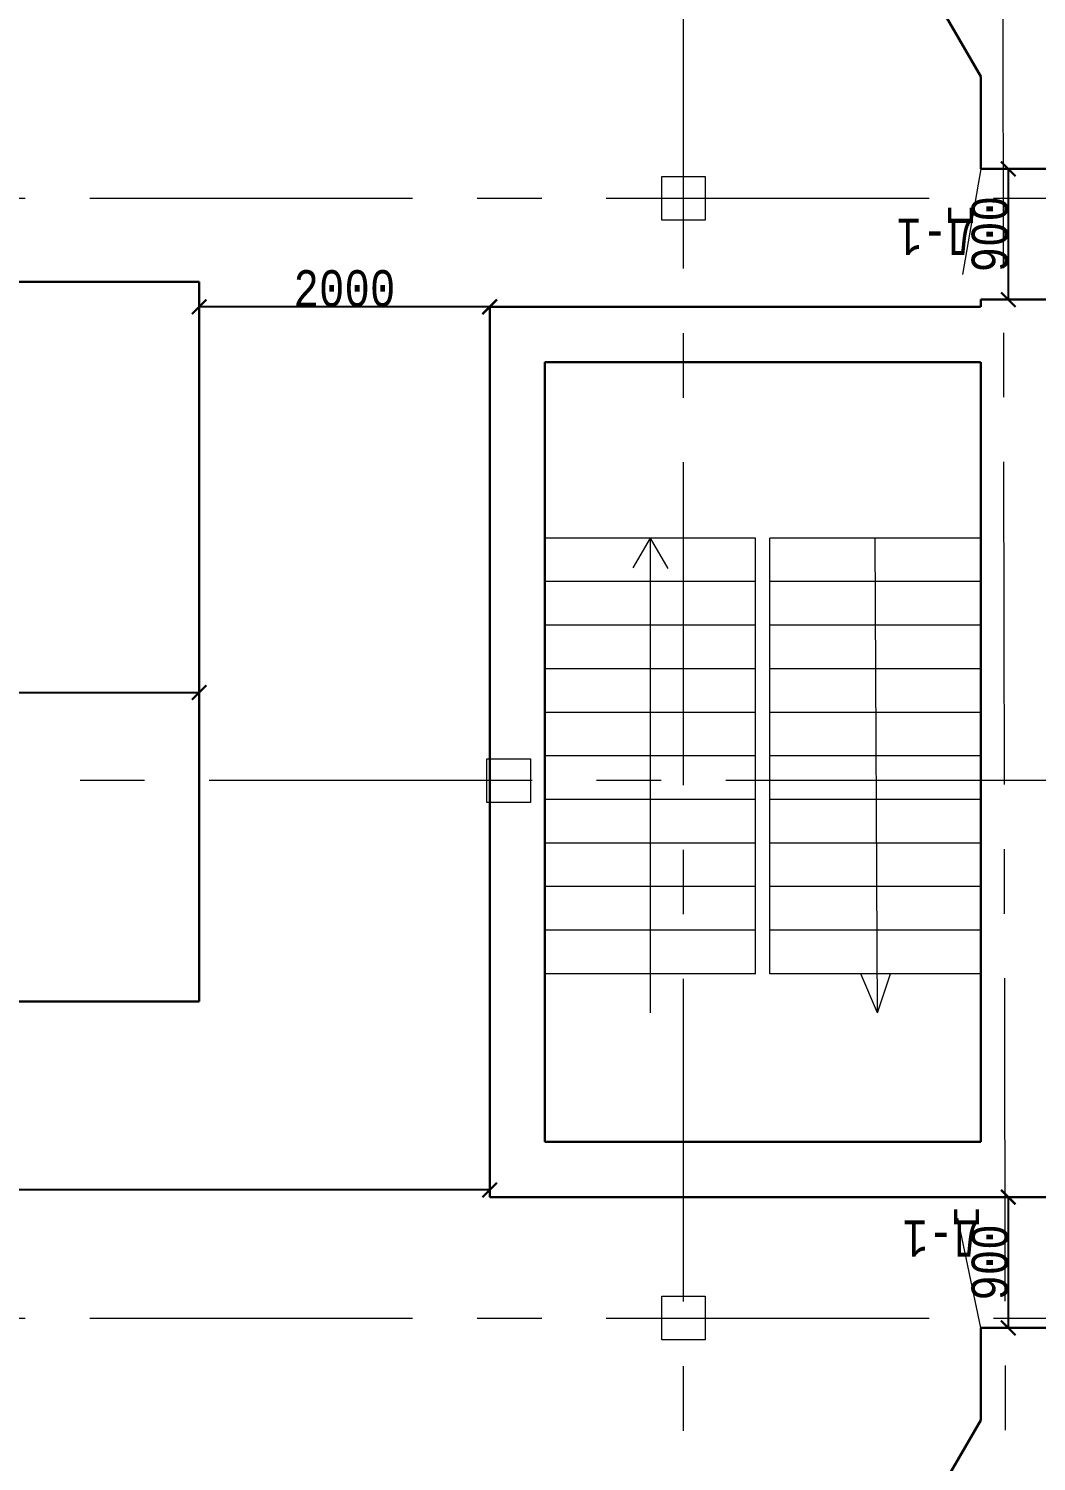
# Model space of a CAD drawing. Header units: millimetres. Extents: x -689206 to 4969298, y -1019800 to 703299.
# Drawn here: x 371042 to 377980, y -947897 to -938033 of the extents above; entities that cross this region are included whole.
import ezdxf

# ---------------------------------------------------------------- set-up
doc = ezdxf.new("R2010")
doc.units = ezdxf.units.MM
doc.linetypes.add('JIS_02_4.0', pattern=[5.5, 4, -1.5])
doc.linetypes.add('осеваяX2', pattern=[101.6, 63.5, -12.7, 12.7, -12.7])
for name, color, linetype, lineweight in [('РАЗМЕРЫ', 7, 'Continuous', 9), ('сваи', 7, 'JIS_02_4.0', 30), ('стены', 7, 'Continuous', 20)]:
    doc.layers.add(name, color=color, linetype=linetype, lineweight=lineweight)
doc.styles.add('Аннотативный', font='isocteur.ttf', dxfattribs={"width": 0.7, "height": 250})
doc.dimstyles.new('Аннотативный', dxfattribs={"dimscale": 0, "dimtxt": 250, "dimasz": 100, "dimexe": 1.25, "dimexo": 0.625, "dimtad": 1, "dimdec": 0, "dimtxsty": 'Аннотативный', "dimblk": 'ARCHTICK', "dimcen": 2.5, "dimadec": 0, "dimazin": 0, "dimtfac": 1, "dimtdec": 0, "dimtmove": 0, "dimatfit": 3, "dimfxl": 1, "dimarcsym": 0})

# ---------------------------------------------------------------- blocks, each defined once
blk = doc.blocks.new('_ArchTick')
at = {"color": 0, "linetype": 'ByBlock', "const_width": 0.15}
blk.add_lwpolyline([(-0.5, -0.5), (0.5, 0.5)], dxfattribs=at)
blk = doc.blocks.new('*D4361')
at = {"layer": 'Defpoints', "color": 0, "linetype": 'ByBlock', "lineweight": 5, "transparency": 16777216}
for p in [(377786.7, -946077.8), (377786.7, -946978.3), (377786.7, -946978.3)]:
    blk.add_point(p, dxfattribs=at)
at = {"layer": 'РАЗМЕРЫ', "color": 0, "linetype": 'ByBlock', "lineweight": -2, "transparency": 16777216}
for p, q in [((377786.1, -946077.8), (377785.5, -946077.8)), ((377786.7, -946077.8), (377786.7, -946978.3)), ((377786.1, -946978.3), (377785.5, -946978.3))]:
    blk.add_line(p, q, dxfattribs=at)
at = {"layer": 'РАЗМЕРЫ', "color": 0, "linetype": 'ByBlock', "lineweight": -2, "transparency": 16777216, "xscale": 100, "yscale": 100, "zscale": 100}
for p, rotation in [((377786.7, -946077.8), 90), ((377786.7, -946978.3), 270)]:
    blk.add_blockref('_ArchTick', p, dxfattribs=dict(at, rotation=rotation))
at = {"layer": 'РАЗМЕРЫ', "color": 0, "linetype": 'ByBlock', "lineweight": 5, "transparency": 16777216, "insert": (377661.1, -946528), "char_height": 250, "attachment_point": 5, "rotation": 90, "style": 'Аннотативный'}
blk.add_mtext('900', dxfattribs=at)
blk = doc.blocks.new('*D4362')
at = {"layer": 'Defpoints', "color": 0, "linetype": 'ByBlock', "lineweight": 5, "transparency": 16777216}
for p in [(377786.7, -938998.3), (377786.7, -939898.3), (377786.7, -939898.3)]:
    blk.add_point(p, dxfattribs=at)
at = {"layer": 'РАЗМЕРЫ', "color": 0, "linetype": 'ByBlock', "lineweight": -2, "transparency": 16777216}
for p, q in [((377786.1, -938998.3), (377785.5, -938998.3)), ((377786.7, -938998.3), (377786.7, -939898.3)), ((377786.1, -939898.3), (377785.5, -939898.3))]:
    blk.add_line(p, q, dxfattribs=at)
at = {"layer": 'РАЗМЕРЫ', "color": 0, "linetype": 'ByBlock', "lineweight": -2, "transparency": 16777216, "xscale": 100, "yscale": 100, "zscale": 100}
for p, rotation in [((377786.7, -938998.3), 90), ((377786.7, -939898.3), 270)]:
    blk.add_blockref('_ArchTick', p, dxfattribs=dict(at, rotation=rotation))
at = {"layer": 'РАЗМЕРЫ', "color": 0, "linetype": 'ByBlock', "lineweight": 5, "transparency": 16777216, "insert": (377661.1, -939448.3), "char_height": 250, "attachment_point": 5, "rotation": 90, "style": 'Аннотативный'}
blk.add_mtext('900', dxfattribs=at)
blk = doc.blocks.new('*D4421')
at = {"layer": 'Defpoints', "color": 0, "linetype": 'ByBlock', "lineweight": 5, "transparency": 16777216}
for p in [(372215.9, -942603.1), (362415.8, -944731.7), (372215.9, -944731.7)]:
    blk.add_point(p, dxfattribs=at)
at = {"layer": 'РАЗМЕРЫ', "color": 0, "linetype": 'ByBlock', "lineweight": -2, "transparency": 16777216}
for p, q in [((362415.8, -944731.1), (362415.8, -942601.8)), ((362415.8, -942603.1), (372215.9, -942603.1)), ((372215.9, -944731.1), (372215.9, -942601.8))]:
    blk.add_line(p, q, dxfattribs=at)
at = {"layer": 'РАЗМЕРЫ', "color": 0, "linetype": 'ByBlock', "lineweight": -2, "transparency": 16777216, "xscale": 100, "yscale": 100, "zscale": 100, "rotation": 180}
blk.add_blockref('_ArchTick', (362415.8, -942603.1), dxfattribs=at)
at = {"layer": 'РАЗМЕРЫ', "color": 0, "linetype": 'ByBlock', "lineweight": -2, "transparency": 16777216, "xscale": 100, "yscale": 100, "zscale": 100}
blk.add_blockref('_ArchTick', (372215.9, -942603.1), dxfattribs=at)
at = {"layer": 'РАЗМЕРЫ', "color": 0, "linetype": 'ByBlock', "lineweight": 5, "transparency": 16777216, "insert": (367315.9, -942477.5), "char_height": 250, "attachment_point": 5, "style": 'Аннотативный'}
blk.add_mtext('9800', dxfattribs=at)
blk = doc.blocks.new('*D4423')
at = {"layer": 'Defpoints', "color": 0, "linetype": 'ByBlock', "lineweight": 5, "transparency": 16777216}
for p in [(372215.9, -939948.2), (372215.9, -939948.2), (374215.9, -939948.2)]:
    blk.add_point(p, dxfattribs=at)
at = {"layer": 'РАЗМЕРЫ', "color": 0, "linetype": 'ByBlock', "lineweight": -2, "transparency": 16777216}
for p, q in [((372215.9, -939947.6), (372215.9, -939947)), ((374215.9, -939948.2), (372215.9, -939948.2)), ((374215.9, -939947.6), (374215.9, -939947))]:
    blk.add_line(p, q, dxfattribs=at)
at = {"layer": 'РАЗМЕРЫ', "color": 0, "linetype": 'ByBlock', "lineweight": -2, "transparency": 16777216, "xscale": 100, "yscale": 100, "zscale": 100, "rotation": 180}
blk.add_blockref('_ArchTick', (372215.9, -939948.2), dxfattribs=at)
at = {"layer": 'РАЗМЕРЫ', "color": 0, "linetype": 'ByBlock', "lineweight": -2, "transparency": 16777216, "xscale": 100, "yscale": 100, "zscale": 100}
blk.add_blockref('_ArchTick', (374215.9, -939948.2), dxfattribs=at)
at = {"layer": 'РАЗМЕРЫ', "color": 0, "linetype": 'ByBlock', "lineweight": 5, "transparency": 16777216, "insert": (373215.9, -939822.6), "char_height": 250, "attachment_point": 5, "style": 'Аннотативный'}
blk.add_mtext('2000', dxfattribs=at)
blk = doc.blocks.new('*D4424')
at = {"layer": 'Defpoints', "color": 0, "linetype": 'ByBlock', "lineweight": 5, "transparency": 16777216}
for p in [(357947, -946028.2), (357947, -946028.2), (374215.9, -946028.2)]:
    blk.add_point(p, dxfattribs=at)
at = {"layer": 'РАЗМЕРЫ', "color": 0, "linetype": 'ByBlock', "lineweight": -2, "transparency": 16777216}
for p, q in [((357947, -946027.6), (357947, -946027)), ((374215.9, -946028.2), (357947, -946028.2)), ((374215.9, -946027.6), (374215.9, -946027))]:
    blk.add_line(p, q, dxfattribs=at)
at = {"layer": 'РАЗМЕРЫ', "color": 0, "linetype": 'ByBlock', "lineweight": -2, "transparency": 16777216, "xscale": 100, "yscale": 100, "zscale": 100, "rotation": 180}
blk.add_blockref('_ArchTick', (357947, -946028.2), dxfattribs=at)
at = {"layer": 'РАЗМЕРЫ', "color": 0, "linetype": 'ByBlock', "lineweight": -2, "transparency": 16777216, "xscale": 100, "yscale": 100, "zscale": 100}
blk.add_blockref('_ArchTick', (374215.9, -946028.2), dxfattribs=at)
at = {"layer": 'РАЗМЕРЫ', "color": 0, "linetype": 'ByBlock', "lineweight": 20, "transparency": 16777216, "insert": (366081.4, -945902.6), "char_height": 250, "attachment_point": 5, "style": 'Аннотативный'}
blk.add_mtext('16270', dxfattribs=at)

msp = doc.modelspace()

# ---------------------------------------------------------------- linework, layer by layer
at = {"layer": 'РАЗМЕРЫ', "linetype": 'осеваяX2', "lineweight": 5, "ltscale": 35}
for p, q in [((375550.6, -964577.2), (375550.6, -914735.9)), ((377794.6, -964573.6), (377714.6, -914735.9)), ((332346.7, -939200.3), (399399.4, -939200.3)), ((332346.7, -946910.3), (399399.4, -946910.3))]:
    msp.add_line(p, q, dxfattribs=at)
at = {"layer": 'РАЗМЕРЫ', "linetype": 'ByBlock', "lineweight": 30}
for p, q in [((377596.7, -938363.3), (377596.7, -938998.3)), ((377976.7, -938998.3), (377596.7, -938998.3)), ((372215.9, -939776.2), (364091, -939776.2)), ((372215.9, -939776.2), (372215.9, -944731.7)), ((374595.9, -939948.2), (374215.9, -939948.2)), ((374215.9, -939948.2), (374215.9, -946028.2)), ((377595.9, -939948.2), (374595.9, -939948.2)), ((377596.7, -939898.3), (377596.7, -939948.2)), ((377596.7, -939898.3), (377976.7, -939898.3)), ((374595.9, -945697.8), (374595.9, -940328.2)), ((377596.7, -940328.2), (377596.7, -945697.8)), ((362415.8, -944731.7), (372215.9, -944731.7)), ((377976.7, -946077.8), (377596.7, -946077.8)), ((377976.7, -946978.3), (377596.7, -946978.3))]:
    msp.add_line(p, q, dxfattribs=at)
at = {"layer": 'РАЗМЕРЫ', "linetype": 'ByBlock', "lineweight": 20}
for p, q in [((377596.7, -938998.3), (377470.5, -939726.3)), ((377595.9, -940328.2), (374595.9, -940328.2)), ((374595.9, -940328.2), (374595.9, -941678.2)), ((377595.9, -941678.2), (377595.9, -940328.2)), ((377595.9, -944678.2), (377595.9, -941678.2))]:
    msp.add_line(p, q, dxfattribs=at)
at = {"layer": 'РАЗМЕРЫ', "linetype": 'ByBlock', "lineweight": 30, "ltscale": 35}
for p, q in [((377596.7, -939898.3), (378106.7, -939898.3)), ((378106.7, -946077.8), (377976.7, -946077.8))]:
    msp.add_line(p, q, dxfattribs=at)
at = {"layer": 'РАЗМЕРЫ', "linetype": 'ByBlock', "lineweight": 13}
for p, q in [((376045.9, -941540.3), (374595.9, -941540.3)), ((375320.9, -941540.3), (375202, -941746.1)), ((375320.9, -941540.3), (375320.9, -944809)), ((375320.9, -941540.3), (375441.9, -941749.8)), ((376045.9, -944540.3), (376045.9, -941540.3)), ((377595.9, -941540.3), (376145.9, -941540.3)), ((376145.9, -944540.3), (376145.9, -941540.3)), ((376886.3, -944809), (376870.9, -941540.3)), ((376045.9, -941840.3), (374595.9, -941840.3)), ((377595.9, -941840.3), (376145.9, -941840.3)), ((376045.9, -942140.3), (374595.9, -942140.3)), ((377595.9, -942140.3), (376145.9, -942140.3)), ((376045.9, -942440.3), (374595.9, -942440.3)), ((377595.9, -942440.3), (376145.9, -942440.3)), ((376045.9, -942740.3), (374595.9, -942740.3)), ((377595.9, -942740.3), (376145.9, -942740.3)), ((376045.9, -943040.3), (374595.9, -943040.3)), ((377595.9, -943040.3), (376145.9, -943040.3)), ((376045.9, -943340.3), (374595.9, -943340.3)), ((377595.9, -943340.3), (376145.9, -943340.3)), ((376045.9, -943640.3), (374595.9, -943640.3)), ((377595.9, -943640.3), (376145.9, -943640.3)), ((376045.9, -943940.3), (374595.9, -943940.3)), ((377595.9, -943940.3), (376145.9, -943940.3)), ((376045.9, -944240.3), (374595.9, -944240.3)), ((377595.9, -944240.3), (376145.9, -944240.3)), ((376045.9, -944540.3), (374595.9, -944540.3)), ((377595.9, -944540.3), (376145.9, -944540.3)), ((376886.3, -944809), (376771.8, -944540.3)), ((376886.3, -944809), (376974.8, -944540.3))]:
    msp.add_line(p, q, dxfattribs=at)
at = {"layer": 'РАЗМЕРЫ', "linetype": 'ByBlock', "lineweight": 9}
msp.add_line((377596.7, -946978.3), (377439, -946221.8), dxfattribs=at)
at = {"layer": 'сваи', "linetype": 'ByBlock', "lineweight": 30, "ltscale": 35}
for p, q in [((377596.7, -945697.8), (374595.9, -945697.8)), ((374215.9, -946077.8), (374215.9, -946028.2)), ((377976.7, -946077.8), (374215.9, -946077.8))]:
    msp.add_line(p, q, dxfattribs=at)
at = {"layer": 'стены', "lineweight": 30}
for p, q in [((377596.7, -938363.3), (376596.7, -936631.2)), ((377596.7, -938618.3), (377596.7, -938363.3)), ((377596.7, -938618.3), (377596.7, -938998.3)), ((377976.7, -938998.3), (378861.7, -938998.3)), ((374595.9, -940328.2), (377595.9, -940328.2)), ((377596.7, -947358.3), (377596.7, -946978.3)), ((377976.7, -946978.3), (378861.7, -946978.3)), ((377596.7, -947358.3), (377596.7, -947613.3)), ((377596.7, -947613.3), (376596.7, -949345.3))]:
    msp.add_line(p, q, dxfattribs=at)
at = {"layer": 'стены', "linetype": 'осеваяX2', "lineweight": 5, "ltscale": 35}
msp.add_line((399399.4, -943208.3), (332346.7, -943208.3), dxfattribs=at)
at = {"layer": 'стены', "lineweight": 20}
msp.add_lwpolyline([(375700.6, -939350.3), (375400.6, -939350.3), (375400.6, -939050.3), (375700.6, -939050.3)], close=True, dxfattribs=at)
at = {"layer": 'стены'}
for points in [[(374496.7, -943360.3), (374196.7, -943360.3), (374196.7, -943060.3), (374496.7, -943060.3)], [(375700.6, -947060.3), (375400.6, -947060.3), (375400.6, -946760.3), (375700.6, -946760.3)]]:
    msp.add_lwpolyline(points, close=True, dxfattribs=at)

# ---------------------------------------------------------------- texts
at = {"layer": 'РАЗМЕРЫ', "lineweight": 20, "ltscale": 150, "char_height": 250, "width": 922.913, "attachment_point": 1, "rotation": 180, "style": 'Аннотативный'}
for insert in [(377543.6, -939592), (377584.7, -946487.8)]:
    msp.add_mtext('Д-1', dxfattribs=dict(at, insert=insert))

# ---------------------------------------------------------------- dimensions: what is measured, and where the dimension line sits
at = {"layer": 'РАЗМЕРЫ', "linetype": 'ByBlock', "lineweight": 5}
for p1, p2, picture, middle in [((377786.7, -938998.3), (377786.7, -939898.3), '*D4362', (377661.1, -939448.3)), ((377786.7317, -946077.7861), (377786.7317, -946978.2652), '*D4361', (377661.1067, -946528.0257))]:
    dim = msp.add_aligned_dim(p1=p1, p2=p2, distance=0, dimstyle='Аннотативный', dxfattribs=at)
    dim.commit()
    dim.dimension.update_dxf_attribs({"geometry": picture, "text_midpoint": middle})
for base, p1, p2, picture, middle in [((372215.9, -939948.2), (374215.9, -939948.2), (372215.9, -939948.2), '*D4423', (373215.9, -939822.6)), ((372215.9, -942603.1), (362415.8, -944731.7), (372215.9, -944731.7), '*D4421', (367315.9, -942477.5))]:
    dim = msp.add_linear_dim(base=base, p1=p1, p2=p2, angle=180, dimstyle='Аннотативный', dxfattribs=at)
    dim.commit()
    dim.dimension.update_dxf_attribs({"geometry": picture, "text_midpoint": middle})
at = {"layer": 'РАЗМЕРЫ', "linetype": 'ByBlock', "lineweight": 20}
dim = msp.add_linear_dim(base=(357947, -946028.2), p1=(374215.9, -946028.2), p2=(357947, -946028.2), angle=180, text='16270', dimstyle='Аннотативный', dxfattribs=at)
dim.commit()
dim.dimension.update_dxf_attribs({"geometry": '*D4424', "text_midpoint": (366081.4, -945902.6)})

doc.saveas('drawing.dxf')
